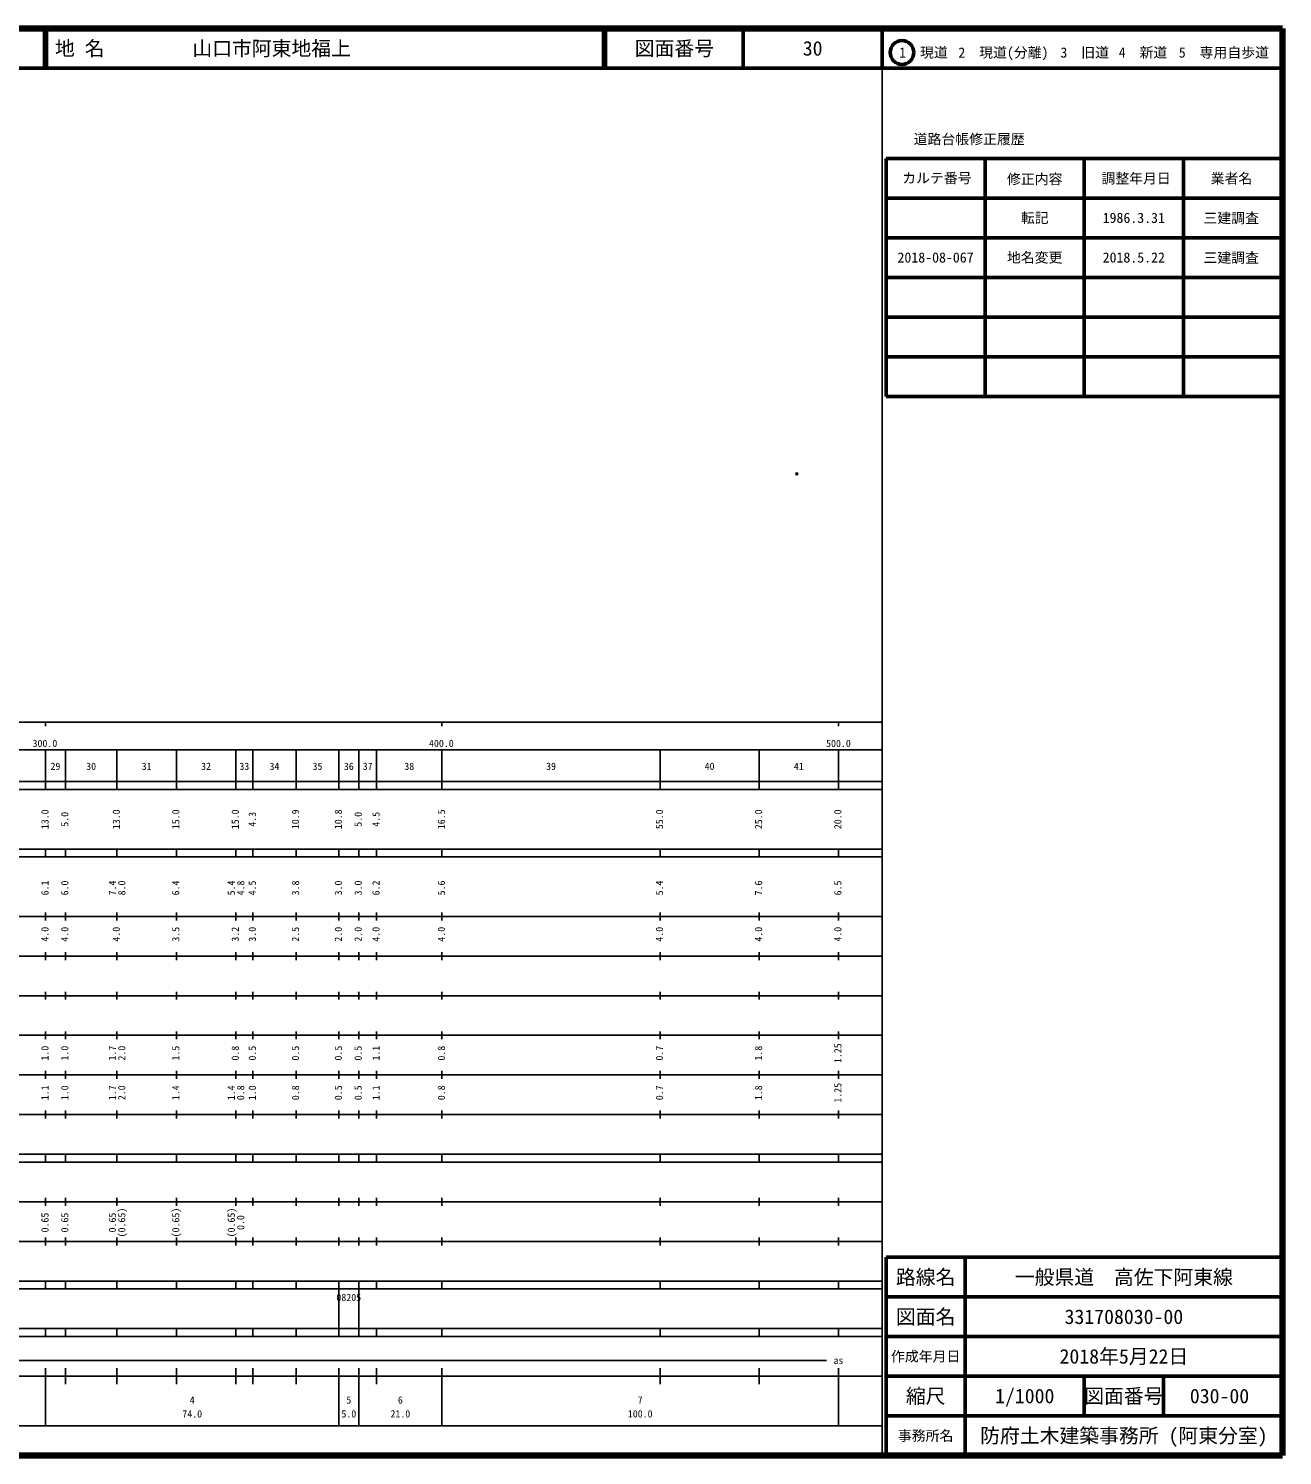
# Model space of a CAD drawing. Units: millimetres on the paper. Extents: x 40 to 680, y 20 to 380.
# Drawn here: x 363.7 to 680, y 20 to 380 of the extents above; entities that cross this region are included whole.
import ezdxf
from ezdxf.enums import TextEntityAlignment as Align

# ---------------------------------------------------------------- set-up
doc = ezdxf.new("R2010")
doc.units = ezdxf.units.MM
doc.header["$PDMODE"] = 32
doc.header["$PDSIZE"] = 0.5
doc.layers.add('M-OTRS', color=6, linetype='Continuous')
doc.layers.add('M-TTL-TXT', color=7, linetype='Continuous')
for name, color, linetype, lineweight in [('M-TTL', 2, 'Continuous', 140), ('M-TTL-BAND', 7, 'Continuous', 25), ('M-TTL-FRAM', 2, 'Continuous', 50), ('M-TTL-LINE', 7, 'Continuous', 50)]:
    doc.layers.add(name, color=color, linetype=linetype, lineweight=lineweight)
doc.styles.add('ＭＳ ゴシック', font='')
doc.styles.get('ＭＳ ゴシック').set_extended_font_data('MS Gothic')

msp = doc.modelspace()

# ---------------------------------------------------------------- linework, layer by layer
at = {"layer": 'M-OTRS'}
msp.add_point((557.496, 267.626), dxfattribs=at)
at = {"layer": 'M-TTL'}
for p, q in [((680, 380), (40, 380)), ((680, 20), (680, 380)), ((40, 20), (680, 20))]:
    msp.add_line(p, q, dxfattribs=at)
at = {"layer": 'M-TTL-BAND'}
for p, q in [((579, 20), (579, 370)), ((40, 205), (579, 205)), ((368, 205), (368, 204)), ((468, 205), (468, 204)), ((568, 205), (568, 204)), ((68, 198), (579, 198)), ((368, 188), (368, 198)), ((373, 188), (373, 198)), ((386, 188), (386, 198)), ((401, 188), (401, 198)), ((416, 188), (416, 198)), ((420.3, 188), (420.3, 198)), ((431.2, 188), (431.2, 198)), ((442, 188), (442, 198)), ((447, 188), (447, 198)), ((451.5, 188), (451.5, 198)), ((468, 188), (468, 198)), ((523, 188), (523, 198)), ((548, 188), (548, 198)), ((568, 188), (568, 198)), ((40, 190), (579, 190)), ((40, 188), (579, 188)), ((40, 173), (579, 173)), ((368, 171), (368, 173)), ((373, 171), (373, 173)), ((386, 171), (386, 173)), ((401, 171), (401, 173)), ((416, 171), (416, 173)), ((420.3, 171), (420.3, 173)), ((431.2, 171), (431.2, 173)), ((442, 171), (442, 173)), ((447, 171), (447, 173)), ((451.5, 171), (451.5, 173)), ((468, 171), (468, 173)), ((523, 171), (523, 173)), ((548, 171), (548, 173)), ((568, 171), (568, 173)), ((40, 171), (579, 171)), ((40, 156), (579, 156)), ((368, 155), (368, 157)), ((373, 155), (373, 157)), ((386, 155), (386, 157)), ((401, 155), (401, 157)), ((416, 155), (416, 157)), ((420.3, 155), (420.3, 157)), ((431.2, 155), (431.2, 157)), ((442, 155), (442, 157)), ((447, 155), (447, 157)), ((451.5, 155), (451.5, 157)), ((468, 155), (468, 157)), ((523, 155), (523, 157)), ((548, 155), (548, 157)), ((568, 155), (568, 157)), ((46, 146), (579, 146)), ((368, 145), (368, 147)), ((373, 145), (373, 147)), ((386, 145), (386, 147)), ((401, 145), (401, 147)), ((416, 145), (416, 147)), ((420.3, 145), (420.3, 147)), ((431.2, 145), (431.2, 147)), ((442, 145), (442, 147)), ((447, 145), (447, 147)), ((451.5, 145), (451.5, 147)), ((468, 145), (468, 147)), ((523, 145), (523, 147)), ((548, 145), (548, 147)), ((568, 145), (568, 147)), ((368, 135), (368, 137)), ((373, 135), (373, 137)), ((386, 135), (386, 137)), ((401, 135), (401, 137)), ((416, 135), (416, 137)), ((420.3, 135), (420.3, 137)), ((431.2, 135), (431.2, 137)), ((442, 135), (442, 137)), ((447, 135), (447, 137)), ((451.5, 135), (451.5, 137)), ((468, 135), (468, 137)), ((523, 135), (523, 137)), ((548, 135), (548, 137)), ((568, 135), (568, 137)), ((52, 136), (579, 136)), ((46, 126), (579, 126)), ((368, 125), (368, 127)), ((373, 125), (373, 127)), ((386, 125), (386, 127)), ((401, 125), (401, 127)), ((416, 125), (416, 127)), ((420.3, 125), (420.3, 127)), ((431.2, 125), (431.2, 127)), ((442, 125), (442, 127)), ((447, 125), (447, 127)), ((451.5, 125), (451.5, 127)), ((468, 125), (468, 127)), ((523, 125), (523, 127)), ((548, 125), (548, 127)), ((568, 125), (568, 127)), ((52, 116), (579, 116)), ((368, 115), (368, 117)), ((373, 115), (373, 117)), ((386, 115), (386, 117)), ((401, 115), (401, 117)), ((416, 115), (416, 117)), ((420.3, 115), (420.3, 117)), ((431.2, 115), (431.2, 117)), ((442, 115), (442, 117)), ((447, 115), (447, 117)), ((451.5, 115), (451.5, 117)), ((468, 115), (468, 117)), ((523, 115), (523, 117)), ((548, 115), (548, 117)), ((568, 115), (568, 117)), ((46, 106), (579, 106)), ((368, 105), (368, 107)), ((373, 105), (373, 107)), ((386, 105), (386, 107)), ((401, 105), (401, 107)), ((416, 105), (416, 107)), ((420.3, 105), (420.3, 107)), ((431.2, 105), (431.2, 107)), ((442, 105), (442, 107)), ((447, 105), (447, 107)), ((451.5, 105), (451.5, 107)), ((468, 105), (468, 107)), ((523, 105), (523, 107)), ((548, 105), (548, 107)), ((568, 105), (568, 107)), ((40, 96), (579, 96)), ((40, 94), (579, 94)), ((368, 94), (368, 96)), ((373, 94), (373, 96)), ((386, 94), (386, 96)), ((401, 94), (401, 96)), ((416, 94), (416, 96)), ((420.3, 94), (420.3, 96)), ((431.2, 94), (431.2, 96)), ((442, 94), (442, 96)), ((447, 94), (447, 96)), ((451.5, 94), (451.5, 96)), ((468, 94), (468, 96)), ((523, 94), (523, 96)), ((548, 94), (548, 96)), ((568, 94), (568, 96)), ((49, 84), (579, 84)), ((368, 83), (368, 85)), ((373, 83), (373, 85)), ((386, 83), (386, 85)), ((401, 83), (401, 85)), ((416, 83), (416, 85)), ((420.3, 83), (420.3, 85)), ((431.2, 83), (431.2, 85)), ((442, 83), (442, 85)), ((447, 83), (447, 85)), ((451.5, 83), (451.5, 85)), ((468, 83), (468, 85)), ((523, 83), (523, 85)), ((548, 83), (548, 85)), ((568, 83), (568, 85)), ((40, 74), (579, 74)), ((368, 73), (368, 75)), ((373, 73), (373, 75)), ((386, 73), (386, 75)), ((401, 73), (401, 75)), ((416, 73), (416, 75)), ((420.3, 73), (420.3, 75)), ((431.2, 73), (431.2, 75)), ((442, 73), (442, 75)), ((447, 73), (447, 75)), ((451.5, 73), (451.5, 75)), ((468, 73), (468, 75)), ((523, 73), (523, 75)), ((548, 73), (548, 75)), ((568, 73), (568, 75)), ((40, 64), (579, 64)), ((40, 62), (579, 62)), ((368, 62), (368, 64)), ((373, 62), (373, 64)), ((386, 62), (386, 64)), ((401, 62), (401, 64)), ((416, 62), (416, 64)), ((420.3, 62), (420.3, 64)), ((431.2, 62), (431.2, 64)), ((442, 62), (442, 64)), ((442, 52), (442, 62)), ((447, 62), (447, 64)), ((447, 52), (447, 62)), ((451.5, 62), (451.5, 64)), ((468, 62), (468, 64)), ((523, 62), (523, 64)), ((548, 62), (548, 64)), ((568, 62), (568, 64)), ((40, 52), (579, 52)), ((368, 50), (368, 52)), ((373, 50), (373, 52)), ((386, 50), (386, 52)), ((401, 50), (401, 52)), ((416, 50), (416, 52)), ((420.3, 50), (420.3, 52)), ((431.2, 50), (431.2, 52)), ((442, 50), (442, 52)), ((447, 50), (447, 52)), ((451.5, 50), (451.5, 52)), ((468, 50), (468, 52)), ((523, 50), (523, 52)), ((548, 50), (548, 52)), ((568, 50), (568, 52)), ((40, 50), (579, 50)), ((71, 44), (565, 44)), ((40, 40), (579, 40)), ((368, 27.5), (368, 42)), ((373, 38), (373, 42)), ((386, 38), (386, 42)), ((401, 38), (401, 42)), ((416, 38), (416, 42)), ((420.3, 38), (420.3, 42)), ((431.2, 38), (431.2, 42)), ((442, 27.5), (442, 42)), ((447, 27.5), (447, 42)), ((451.5, 38), (451.5, 42)), ((468, 27.5), (468, 42)), ((523, 38), (523, 42)), ((548, 38), (548, 42)), ((568, 27.5), (568, 42)), ((68, 27.5), (579, 27.5))]:
    msp.add_line(p, q, dxfattribs=at)
at = {"layer": 'M-TTL-FRAM'}
for p, q in [((580, 347.197), (580, 287.197)), ((580, 347.197), (680, 347.197)), ((580, 287.197), (680, 287.197)), ((680, 70), (580, 70)), ((580, 70), (580, 20))]:
    msp.add_line(p, q, dxfattribs=at)
at = {"layer": 'M-TTL-LINE'}
for p, q in [((367.75, 380), (367.75, 370)), ((368.25, 380), (368.25, 370)), ((508.747, 380), (508.747, 370)), ((509.247, 380), (509.247, 370)), ((543.997, 380), (543.997, 370)), ((579, 380), (579, 370)), ((40, 370), (680, 370)), ((605, 347.197), (605, 287.197)), ((630, 347.197), (630, 287.197)), ((655, 347.197), (655, 287.197)), ((580, 337.197), (680, 337.197)), ((580, 327.197), (680, 327.197)), ((580, 317.197), (680, 317.197)), ((580, 307.197), (680, 307.197)), ((580, 297.197), (680, 297.197)), ((600, 70), (600, 20)), ((680, 60), (580, 60)), ((680, 50), (580, 50)), ((680, 40), (580, 40)), ((630, 40), (630, 30)), ((650, 40), (650, 30)), ((680, 30), (580, 30))]:
    msp.add_line(p, q, dxfattribs=at)
msp.add_circle((584.031, 373.958), 3, dxfattribs=at)

# ---------------------------------------------------------------- texts
at = {"layer": 'M-TTL-BAND', "style": 'ＭＳ ゴシック'}
for s, p in [('300.0', (367.844, 198.195)), ('400.0', (467.844, 198.195)), ('500.0', (568, 198.195)), ('29', (370.5, 192.405)), ('30', (379.5, 192.405)), ('31', (393.5, 192.405)), ('32', (408.5, 192.405)), ('33', (418.15, 192.405)), ('34', (425.75, 192.405)), ('35', (436.6, 192.405)), ('36', (444.5, 192.405)), ('37', (449.25, 192.405)), ('38', (459.75, 192.405)), ('39', (495.5, 192.405)), ('40', (535.5, 192.405)), ('41', (558, 192.405)), ('as', (568, 42.5)), ('4', (405, 32.523)), ('5', (444.5, 32.523)), ('6', (457.5, 32.523)), ('7', (518, 32.523)), ('74.0', (405, 29.033)), ('5.0', (444.5, 29.033)), ('21.0', (457.5, 29.033)), ('100.0', (518, 29.033))]:
    msp.add_text(s, height=1.833, dxfattribs=at).set_placement(p, align=Align.BOTTOM_CENTER)
for s, p in [('13.0', (369.309, 180.5)), ('5.0', (374.309, 180.5)), ('13.0', (387.309, 180.5)), ('15.0', (402.309, 180.5)), ('15.0', (417.309, 180.5)), ('4.3', (421.609, 180.5)), ('10.9', (432.509, 180.5)), ('10.8', (443.309, 180.5)), ('5.0', (448.309, 180.5)), ('4.5', (452.809, 180.5)), ('16.5', (469.309, 180.5)), ('55.0', (524.309, 180.5)), ('25.0', (549.309, 180.5)), ('20.0', (569.309, 180.5)), ('6.1', (369.309, 163.174)), ('6.0', (374.309, 163.174)), ('7.4', (386.309, 163.174)), ('8.0', (388.679, 163.174)), ('6.4', (402.309, 163.174)), ('5.4', (416.309, 163.174)), ('4.8', (418.679, 163.174)), ('4.5', (421.609, 163.174)), ('3.8', (432.509, 163.174)), ('3.0', (443.309, 163.174)), ('3.0', (448.309, 163.174)), ('6.2', (452.809, 163.174)), ('5.6', (469.309, 163.174)), ('5.4', (524.309, 163.174)), ('7.6', (549.309, 163.174)), ('6.5', (569.309, 163.174)), ('4.0', (369.309, 151.5)), ('4.0', (374.309, 151.5)), ('4.0', (387.309, 151.5)), ('3.5', (402.309, 151.5)), ('3.2', (417.309, 151.5)), ('3.0', (421.609, 151.5)), ('2.5', (432.509, 151.5)), ('2.0', (443.309, 151.5)), ('2.0', (448.309, 151.5)), ('4.0', (452.809, 151.5)), ('4.0', (469.309, 151.5)), ('4.0', (524.309, 151.5)), ('4.0', (549.309, 151.5)), ('4.0', (569.309, 151.5)), ('1.0', (369.309, 121.5)), ('1.0', (374.309, 121.5)), ('1.7', (386.309, 121.5)), ('2.0', (388.679, 121.5)), ('1.5', (402.309, 121.5)), ('0.8', (417.309, 121.5)), ('0.5', (421.609, 121.5)), ('0.5', (432.509, 121.5)), ('0.5', (443.309, 121.5)), ('0.5', (448.309, 121.5)), ('1.1', (452.809, 121.5)), ('0.8', (469.309, 121.5)), ('0.7', (524.309, 121.5)), ('1.8', (549.309, 121.5)), ('1.25', (569.309, 121.5)), ('1.1', (369.309, 111.5)), ('1.0', (374.309, 111.5)), ('1.7', (386.309, 111.5)), ('2.0', (388.679, 111.5)), ('1.4', (402.309, 111.5)), ('1.4', (416.309, 111.5)), ('0.8', (418.679, 111.5)), ('1.0', (421.609, 111.5)), ('0.8', (432.509, 111.5)), ('0.5', (443.309, 111.5)), ('0.5', (448.309, 111.5)), ('1.1', (452.809, 111.5)), ('0.8', (469.309, 111.5)), ('0.7', (524.309, 111.5)), ('1.8', (549.309, 111.5)), ('1.25', (569.309, 111.5)), ('0.65', (369.309, 78.764)), ('0.65', (374.309, 78.764)), ('0.65', (386.309, 78.764)), ('(0.65)', (388.679, 78.764)), ('(0.65)', (402.309, 78.764)), ('(0.65)', (416.309, 78.764)), ('0.0', (418.679, 78.764))]:
    msp.add_text(s, height=1.833, rotation=90, dxfattribs=at).set_placement(p, align=Align.BOTTOM_CENTER)
msp.add_text('08205', height=1.833, dxfattribs=at).set_placement((441.375, 58.405), align=Align.BOTTOM_LEFT)
at = {"layer": 'M-TTL-TXT', "style": 'ＭＳ ゴシック'}
for s, p in [('地 名', (370.38, 375)), ('山口市阿東地福上', (405.024, 375))]:
    msp.add_text(s, height=3.666, dxfattribs=at).set_placement(p, align=Align.MIDDLE_LEFT)
for s, height, p in [('図面番号', 3.666, (526.622, 375)), ('30', 3.666, (561.497, 375)), ('1\u3000現道', 2.566, (589.448, 373.958)), ('2\u3000現道(分離)', 2.566, (609.619, 373.958)), ('3\u3000旧道', 2.566, (630.121, 373.958)), ('4\u3000新道', 2.566, (644.824, 373.958)), ('5\u3000専用自歩道', 2.566, (665.228, 373.958)), ('道路台帳修正履歴', 2.566, (600.968, 352.113)), ('カルテ番号', 2.566, (592.839, 342.277)), ('修正内容', 2.566, (617.509, 342.023)), ('調整年月日', 2.566, (643.089, 342.197)), ('業者名', 2.566, (667.134, 342.197)), ('転記', 2.566, (617.5, 332.245)), ('1986.3.31', 2.566, (642.5, 332.245)), ('三建調査', 2.566, (667.077, 332.189)), ('2018-08-067', 2.566, (592.5, 322.245)), ('地名変更', 2.566, (617.5, 322.245)), ('2018.5.22', 2.566, (642.5, 322.245)), ('三建調査', 2.566, (667.077, 322.189)), ('路線名', 3.666, (590, 65)), ('路線名', 3.666, (590, 65)), ('一般県道\u3000高佐下阿東線', 3.666, (640, 65)), ('図面名', 3.666, (590, 55)), ('図面名', 3.666, (590, 55)), ('331708030-00', 3.666, (640, 55)), ('2018年5月22日', 3.666, (640, 45)), ('作成年月日', 2.566, (590, 45)), ('作成年月日', 2.566, (590, 45)), ('縮尺', 3.666, (590, 35)), ('縮尺', 3.666, (590, 35)), ('1/1000', 3.666, (615, 35)), ('図面番号', 3.666, (640, 35)), ('図面番号', 3.666, (640, 35)), ('030-00', 3.666, (664.125, 35)), ('事務所名', 2.566, (590, 25)), ('事務所名', 2.566, (590, 25)), ('防府土木建築事務所 (阿東分室)', 3.666, (640, 25))]:
    msp.add_text(s, height=height, dxfattribs=at).set_placement(p, align=Align.MIDDLE_CENTER)

doc.saveas('drawing.dxf')
